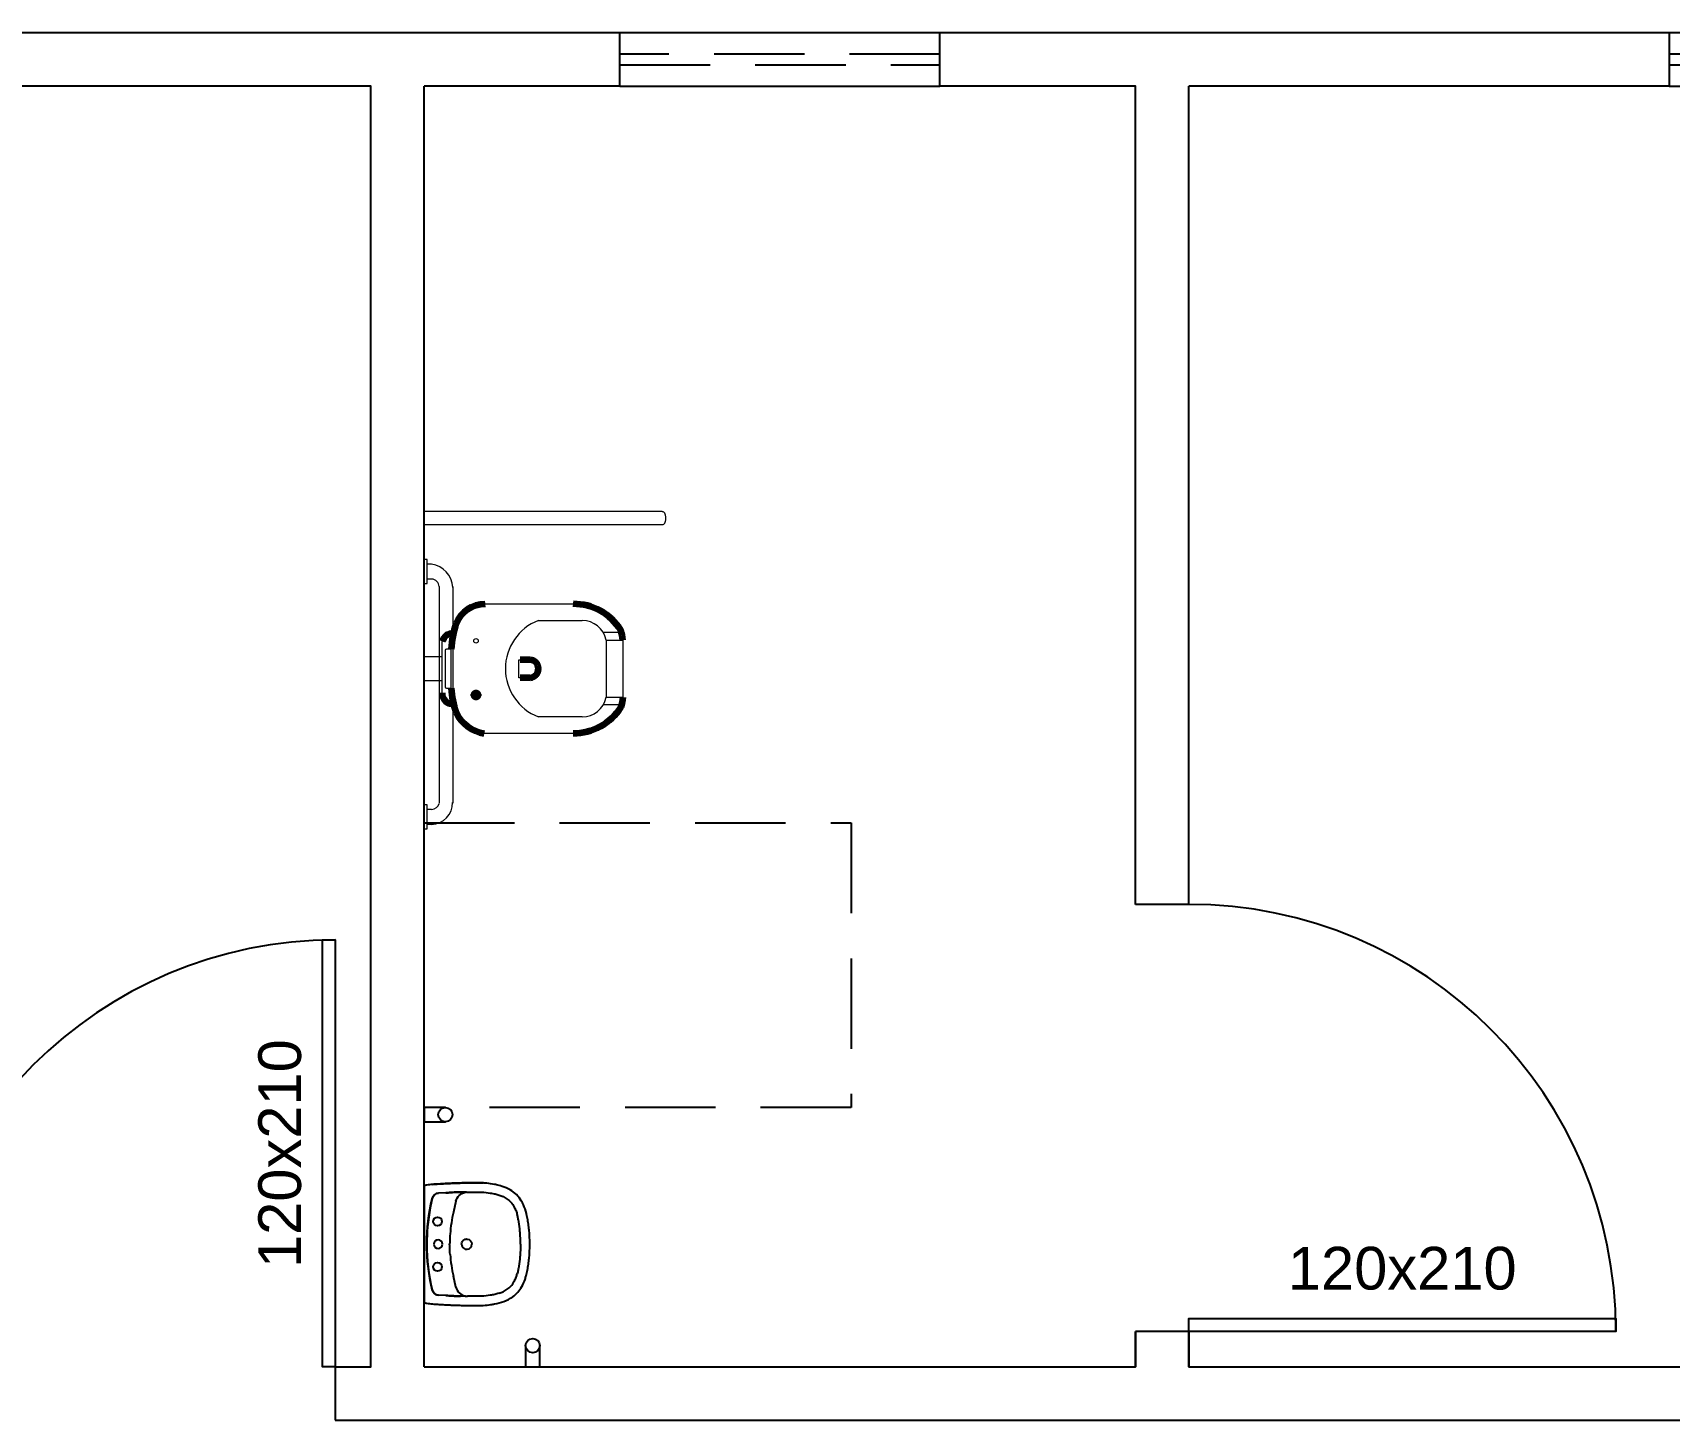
# Model space of a CAD drawing. Header units: centimetres. Extents: x 45464 to 685908, y 11779 to 14769.
# Drawn here: x 682272.2 to 682732.2, y 12494.4 to 12884.4 of the extents above; entities that cross this region are included whole.
import ezdxf
from ezdxf.enums import TextEntityAlignment as Align

# ---------------------------------------------------------------- set-up
doc = ezdxf.new("R2010")
doc.units = ezdxf.units.CM
doc.header["$LTSCALE"] = 4
doc.linetypes.add('DASHED2', pattern=[9.525, 6.35, -3.175])
for name, color, linetype in [('0.1', 1, 'Continuous'), ('0.2', 2, 'Continuous'), ('0.6', 6, 'Continuous'), ('02-CONT', 2, 'Continuous'), ('08', 8, 'Continuous'), ('PDF1_PH - Metal', 253, 'Continuous'), ('PROJEÇÕES', 1, 'DASHED2')]:
    doc.layers.add(name, color=color, linetype=linetype)
doc.styles.add('2mm 1-50', font='arial.ttf', dxfattribs={"height": 0.1})

# ---------------------------------------------------------------- blocks, each defined once
blk = doc.blocks.new('1_00e-flat-36-flat-1')
at = {"color": 1}
blk.add_arc((34.09, -62.7), 120, 90, 180, dxfattribs=at)
at = {"layer": '02-CONT'}
blk.add_lwpolyline([(34.09, -62.7), (30.49, -62.7), (30.49, 57.3), (34.09, 57.3)], close=True, dxfattribs=at)
blk = doc.blocks.new('1_00e-flat-35-flat-1')
at = {"color": 1}
blk.add_arc((-62.7, -34.09), 120, 0, 90, dxfattribs=at)
at = {"layer": '02-CONT'}
blk.add_lwpolyline([(-62.7, -34.09), (-62.7, -30.49), (57.3, -30.49), (57.3, -34.09)], close=True, dxfattribs=at)
blk = doc.blocks.new('Barra 3-flat-10-flat-1')
at = {"layer": 'PDF1_PH - Metal', "lineweight": 9}
for points in [[(-25386.64, -18995.83), (-25386.64, -19002.59), (-25385.79, -19002.59), (-25385.79, -18995.83)], [(-25386.64, -19064.78), (-25386.64, -19071.54), (-25385.79, -19071.54), (-25385.79, -19064.78)]]:
    blk.add_lwpolyline(points, close=True, dxfattribs=at)
for points in [[(-25384.53, -18997.09), (-25385.79, -18997.09)], [(-25384.53, -19001.32), (-25385.79, -19001.32)], [(-25382.41, -19003.44), (-25382.41, -19064.35)], [(-25378.6, -19003.44), (-25378.6, -19064.35)], [(-25384.53, -19066.05), (-25385.79, -19066.05)], [(-25384.53, -19070.28), (-25385.79, -19070.28)]]:
    blk.add_lwpolyline(points, dxfattribs=at)
for centre, radius, start, end in [((-25385.58, -19004), 6.99, 2.8701, 81.3064), ((-25384.68, -19003.59), 2.27, 3.7764, 86.2265), ((-25384.75, -19064.14), 6.14, 272.0523, 359.9639), ((-25384.6, -19063.79), 2.26, 271.8185, 345.4984)]:
    blk.add_arc(centre, radius, start, end, dxfattribs=at)
blk = doc.blocks.new('bacia sanit-flat-8-flat-1')
at = {"layer": 'PDF1_PH - Metal', "lineweight": 9}
for points in [[(16655.12, 24450.52), (16680.07, 24450.52)], [(16670.34, 24445.86), (16670.77, 24445.86), (16671.19, 24445.86), (16671.61, 24445.86), (16672.04, 24445.86), (16680.5, 24445.86), (16680.92, 24445.86), (16681.34, 24445.86), (16681.77, 24445.86), (16682.19, 24445.86), (16682.61, 24445.86)], [(16643.27, 24425.27), (16643.27, 24425.56), (16643.27, 24439.09), (16643.27, 24439.94)], [(16693.69, 24442.48), (16688.63, 24442.48)], [(16689.38, 24440.36), (16693.61, 24440.36), (16694.03, 24440.36)], [(16689.38, 24440.36), (16689.38, 24439.94), (16689.38, 24439.52), (16689.38, 24439.09), (16689.38, 24438.67), (16689.38, 24438.25), (16689.38, 24437.82), (16689.38, 24437.4), (16689.38, 24436.98), (16689.38, 24436.56), (16689.38, 24436.13), (16689.38, 24435.71)], [(16694.03, 24440.36), (16694.03, 24439.94), (16694.03, 24439.52), (16694.03, 24439.09), (16694.03, 24438.67), (16694.03, 24438.25), (16694.03, 24437.82), (16694.03, 24437.4), (16694.03, 24436.98), (16694.03, 24436.56), (16694.03, 24436.13), (16694.03, 24435.71), (16694.03, 24435.29), (16694.03, 24434.86), (16694.03, 24434.44), (16694.03, 24434.02), (16694.03, 24433.59), (16694.03, 24433.17), (16694.03, 24432.75), (16694.03, 24432.33), (16694.03, 24431.9), (16694.03, 24431.48), (16694.03, 24431.06), (16694.03, 24430.63), (16694.03, 24430.21), (16694.03, 24429.79), (16694.03, 24429.36), (16694.03, 24428.94), (16694.03, 24428.52), (16694.03, 24428.1), (16694.03, 24427.67), (16694.03, 24427.25), (16694.03, 24426.83), (16694.03, 24426.4), (16694.03, 24425.98), (16694.03, 24425.56), (16694.03, 24425.13), (16694.03, 24424.71), (16694.03, 24424.29)], [(16643.27, 24435.71), (16638.2, 24435.71)], [(16644.12, 24437.4), (16644.12, 24436.98), (16644.12, 24436.56), (16644.12, 24428.1), (16644.12, 24427.67), (16644.12, 24427.25)], [(16644.54, 24426.83), (16644.54, 24426.83), (16644.96, 24426.83), (16645.39, 24426.83), (16645.81, 24426.83), (16645.81, 24432.33), (16645.81, 24437.82), (16645.39, 24437.82), (16644.96, 24437.82), (16644.54, 24437.82)], [(16689.38, 24435.71), (16689.38, 24435.29), (16689.38, 24434.86), (16689.38, 24434.44), (16689.38, 24434.02), (16689.38, 24433.59), (16689.38, 24433.17), (16689.38, 24432.75), (16689.38, 24432.33), (16689.38, 24431.9), (16689.38, 24431.48), (16689.38, 24431.06), (16689.38, 24430.63), (16689.38, 24430.21), (16689.38, 24429.36)], [(16665.69, 24429.79), (16665.27, 24429.79), (16664.85, 24429.79), (16664.85, 24430.21), (16664.85, 24430.63), (16664.85, 24431.06), (16664.85, 24431.48), (16664.85, 24431.9), (16664.85, 24432.33), (16664.85, 24432.75), (16664.85, 24433.17), (16664.85, 24433.59), (16664.85, 24434.02), (16664.85, 24434.44), (16664.85, 24434.86), (16665.27, 24434.86), (16665.27, 24434.86)], [(16643.27, 24428.94), (16638.2, 24428.94)], [(16689.38, 24429.36), (16689.38, 24428.94), (16689.38, 24428.52), (16689.38, 24428.1), (16689.38, 24427.67), (16689.38, 24427.25), (16689.38, 24426.83), (16689.38, 24426.4), (16689.38, 24425.98), (16689.38, 24425.56), (16689.38, 24425.13), (16689.38, 24424.71), (16689.38, 24424.29)], [(16693.69, 24422.17), (16688.58, 24422.17)], [(16689.38, 24424.29), (16693.61, 24424.29), (16694.03, 24424.29)], [(16689.38, 24424.29), (16693.61, 24424.29), (16694.03, 24424.29)], [(16682.61, 24418.79), (16682.19, 24418.79), (16681.77, 24418.79), (16681.34, 24418.79), (16680.5, 24418.79), (16672.04, 24418.79), (16671.61, 24418.79), (16671.19, 24418.79), (16670.77, 24418.79), (16670.34, 24418.79)], [(16680.07, 24414.14), (16655.12, 24414.14)]]:
    blk.add_lwpolyline(points, dxfattribs=at)
at = {"layer": 'PDF1_PH - Metal', "lineweight": 211}
for points in [[(16694.03, 24440.36, 0.086524), (16693.46, 24443.12, 0.264906), (16680.07, 24450.52)], [(16694.03, 24424.29, -0.086524), (16693.46, 24421.53, -0.264906), (16680.07, 24414.14)]]:
    blk.add_lwpolyline(points, format="xyb", dxfattribs=at)
blk.add_lwpolyline([(16670.34, 24432.33), (16670.34, 24432.33), (16670.34, 24432.33)], dxfattribs=at)
at = {"layer": 'PDF1_PH - Metal', "lineweight": 9}
blk.add_circle((16652.79, 24440.15), 0.635, dxfattribs=at)
at = {"layer": 'PDF1_PH - Metal', "lineweight": 211}
blk.add_circle((16652.79, 24424.92), 0.635, dxfattribs=at)
for centre, radius, start, end in [((16655.38, 24441.68), 8.83, 90.3217, 157.8056), ((16671.97, 24436.5), 26.19, 161.0139, 177.0973), ((16646.32, 24439.1), 3.16, 88.1661, 164.6032), ((16666.63, 25678.06), 1243.19, 269.93472, 270.06528), ((16667.79, 24432.33), 2.55, 275.8679, 84.1321), ((16673.36, 24428.96), 27.63, 184.427, 198.8013), ((16666.63, 23393.8), 1035.99, 89.92167, 90.07833), ((16646.29, 24425.41), 3.02, 177.2926, 274.2593), ((16656.59, 24424.36), 10.33, 204.627, 261.8049)]:
    blk.add_arc(centre, radius, start, end, dxfattribs=at)
at = {"layer": 'PDF1_PH - Metal', "lineweight": 9}
for centre, radius, start, end in [((16675.54, 24432.33), 14.5, 110.9822, 249.0178), ((16682.69, 24439.04), 6.82, 11.172, 90.6439), ((16644.54, 24437.4), 0.423, 90, 180), ((16644.54, 24427.25), 0.423, 180, 270), ((16682.69, 24425.61), 6.82, 269.3561, 348.828)]:
    blk.add_arc(centre, radius, start, end, dxfattribs=at)
blk = doc.blocks.new('L.51_P-flat-8-flat-1')
at = {"layer": '08'}
for p, q in [((0, 15.97), (0, 15.95)), ((0, 15.95), (0, -15.95)), ((0.72, 16.62), (0.56, 16.6)), ((0.56, 16.6), (0.56, 16.6)), ((2.32, 16.79), (2.32, 16.79)), ((6.08, 14.43), (4.05, 14.33)), ((6.08, 14.43), (4.06, 14.33)), ((6.08, 14.43), (6.08, 14.43)), ((11.04, 14.61), (10.22, 14.6)), ((11.92, 14.63), (12.22, 14.63)), ((16.64, 17.2), (16.64, 17.2)), ((21.07, 13.81), (21.07, 13.81)), ((1.76, 10.33), (1.76, 10.33)), ((8.93, 12.08), (8.24, 8.98)), ((0.79, 0), (0.79, 0)), ((8.93, -12.08), (8.24, -8.98)), ((1.76, -10.33), (1.76, -10.33)), ((0, -15.97), (0, -15.95)), ((0.56, -16.6), (0.56, -16.6)), ((0.56, -16.6), (0.72, -16.62)), ((2.32, -16.79), (2.32, -16.79)), ((6.08, -14.43), (4.05, -14.33)), ((6.08, -14.43), (4.06, -14.33)), ((6.08, -14.43), (6.08, -14.43)), ((11.04, -14.61), (10.22, -14.6)), ((11.92, -14.63), (12.22, -14.63)), ((16.64, -17.2), (16.64, -17.2)), ((21.07, -13.81), (21.07, -13.81))]:
    blk.add_line(p, q, dxfattribs=at)
for points in [[(0.56, 16.6), (0.56, 16.6, 0.380301), (0, 15.97)], [(2.32, 16.79), (2.32, 16.79, 0.007612), (0.72, 16.62)], [(4.05, 14.33), (4.05, 14.33, 0.334834), (2.29, 12.85)], [(2.29, 12.85), (2.29, 12.85, -0.332966), (4.06, 14.33)], [(16.64, 17.2, 0.014577), (14.36, 17.27, 0.005049), (13, 17.26, 0.003057), (11.18, 17.22, 0.003579), (6.63, 17.06, 0.005839), (3.9, 16.91, 0.006773), (2.31, 16.79)], [(2.32, 16.79, -0.006011), (4.1, 16.92, -0.005348), (6.76, 17.06, -0.004521), (12.12, 17.24, -0.006524), (14.38, 17.27, -0.013546), (16.64, 17.2)], [(4.06, 14.33), (4.06, 14.33, 0.000631), (4.05, 14.33)], [(11.04, 14.61, -0.005207), (9.81, 14.61, 0.005375), (9.19, 14.6, 0.00664), (8.57, 14.58, 0.004375), (7.95, 14.55, 0.001156), (6.7, 14.47, -0.003092), (6.08, 14.43)], [(6.08, 14.43, 0.002091), (6.47, 14.45, 0.001464), (7.63, 14.53, -0.004115), (8.42, 14.58, -0.007251), (9.21, 14.6)], [(8.93, 12.08), (8.93, 12.08, -0.307483), (11.52, 14.52)], [(9.21, 14.6, -0.00474), (9.49, 14.6, -0.002257), (9.75, 14.6, 0.000797), (10.22, 14.6)], [(11.62, 14.61), (11.62, 14.61, 0.000884), (11.04, 14.61)], [(11.48, 14.55, -0.031436), (11.48, 14.55, -0.037384), (11.47, 14.56, -0.040471), (11.47, 14.56, -0.050709), (11.47, 14.56, -0.178998), (11.47, 14.57, -0.053532), (11.47, 14.57, -0.043329), (11.47, 14.57, -0.036196), (11.48, 14.58, -0.039167), (11.48, 14.58, 0.07472), (11.48, 14.58, -0.042333), (11.48, 14.58)], [(11.48, 14.58, -0.034945), (11.49, 14.58, -0.02698), (11.49, 14.59, -0.021593), (11.5, 14.59, -0.016954), (11.51, 14.6, -0.017111), (11.53, 14.6, -0.016189), (11.55, 14.6, -0.01233), (11.58, 14.61, -0.012048), (11.62, 14.61)], [(11.48, 14.55, -0.009681), (11.49, 14.55, -0.009978), (11.5, 14.54, -0.026851), (11.51, 14.54, -0.027297), (11.52, 14.54, -0.027498), (11.52, 14.54, -0.032168), (11.52, 14.54, -0.049163), (11.52, 14.53, -0.186923), (11.52, 14.53, -0.107041), (11.52, 14.53, -0.038487), (11.52, 14.53, -0.012498), (11.52, 14.52, 0.025241), (11.52, 14.52, 0.046032), (11.52, 14.52)], [(11.57, 14.56, -0.048484), (11.57, 14.55, -0.048279), (11.57, 14.55, -0.084885), (11.57, 14.55, -0.141909), (11.57, 14.55, -0.057696), (11.57, 14.55, -0.043541), (11.57, 14.54, -0.040045), (11.57, 14.54, -0.034229), (11.56, 14.54, -0.023292), (11.56, 14.54, -0.016532), (11.55, 14.53, -0.014864), (11.54, 14.53, -0.018599), (11.53, 14.52, -0.010502), (11.52, 14.52)], [(11.56, 14.59, -0.041118), (11.57, 14.59, -0.033041), (11.57, 14.59, -0.026349), (11.58, 14.6, -0.020575), (11.59, 14.6, -0.016329), (11.6, 14.6, -0.013256), (11.61, 14.61, -0.016526), (11.63, 14.61, -0.01256), (11.65, 14.61, -0.007787), (11.67, 14.62)], [(11.57, 14.56, -0.032299), (11.56, 14.56, -0.039418), (11.56, 14.56, -0.046129), (11.56, 14.57, -0.058765), (11.56, 14.57, -0.15242), (11.56, 14.57, -0.058959), (11.56, 14.58, -0.046419), (11.56, 14.58, 0.005047), (11.56, 14.58, 0.034816), (11.56, 14.58, 0.004251), (11.56, 14.58, -0.041022), (11.56, 14.59)], [(11.67, 14.62), (11.67, 14.62, -0.021484), (11.62, 14.61)], [(12.22, 14.63, -0.002269), (13.83, 14.65, -0.004998), (15.03, 14.64, -0.007991), (16.23, 14.61, -0.025422), (18.62, 14.38)], [(19.78, 16.8, 0.02367), (17.62, 17.12, 0.009145), (16.64, 17.2)], [(18.62, 14.38, -0.020568), (20.01, 14.11, -0.019806), (21.07, 13.81)], [(29.51, 3.95, 0.007611), (29.32, 5.6, 0.01342), (29.06, 7.25, 0.036993), (28.37, 9.92, 0.053243), (27.33, 12.19, 0.127567), (24.19, 15.25, 0.05263), (21.92, 16.25, 0.024865), (20.32, 16.69, 0.007061), (19.78, 16.8)], [(21.07, 13.81, -0.030827), (22.21, 13.36, -0.09604), (24.36, 11.82, -0.063195), (25.35, 10.43, -0.034611), (25.86, 9.29, -0.022848), (26.18, 8.32)], [(0.79, 0), (0.79, 0, -0.05776), (2.29, 12.85)], [(2.29, 12.85), (2.29, 12.85, 0.047394), (0.83, 2.2)], [(2.29, 12.85), (2.29, 12.85, -0.000374), (2.29, 12.85)], [(26.91, 4.06, 0.00807), (26.75, 5.41, 0.011919), (26.53, 6.74, 0.013199), (26.31, 7.8, 0.008071), (26.18, 8.32)], [(0.83, 2.2), (0.83, 2.2, 0.010006), (0.79, 0)], [(0.79, 0), (0.79, 0, 0.05776), (2.29, -12.85)], [(7.31, 2.88, 0.012649), (7.2, 0.9, 0.007226), (7.19, 0)], [(7.31, -2.88, -0.012649), (7.2, -0.9, -0.007226), (7.19, 0)], [(10.52, 0), (10.52, 0, -0.124906), (10.7, 0.69)], [(10.74, 0.77), (10.74, 0.77, -0.2534), (11.94, 1.44)], [(12.12, 1.43), (12.12, 1.43, -0.381509), (13.4, 0)], [(12.12, -1.43), (12.12, -1.43, 0.381509), (13.4, 0)], [(26.98, 3.19), (26.98, 3.19, 0.005718), (26.91, 4.06)], [(27.11, 0), (27.11, 0, 0.019657), (26.98, 3.19)], [(27.11, 0), (27.11, 0, -0.019657), (26.98, -3.19)], [(29.7, 0), (29.7, 0, 0.024234), (29.51, 3.95)], [(0.83, -2.2), (0.83, -2.2, -0.010006), (0.79, 0)], [(2.29, -12.85), (2.29, -12.85, -0.047394), (0.83, -2.2)], [(10.52, 0), (10.52, 0, 0.124906), (10.7, -0.69)], [(10.74, -0.77), (10.74, -0.77, 0.2534), (11.94, -1.44)], [(19.78, -16.8, 0.041222), (22.44, -16.07, 0.064156), (24.9, -14.79, 0.11159), (27.48, -11.94, 0.047064), (28.38, -9.92, 0.01722), (28.7, -8.86, 0.01972), (29.06, -7.24, 0.013523), (29.32, -5.6, 0.009069), (29.51, -3.95)], [(26.91, -4.06, -0.00807), (26.75, -5.41, -0.011919), (26.53, -6.74, -0.013199), (26.31, -7.8, -0.008071), (26.18, -8.32)], [(26.98, -3.19), (26.98, -3.19, -0.005718), (26.91, -4.06)], [(29.51, -3.95), (29.51, -3.95, 0.024376), (29.7, 0)], [(21.07, -13.81, 0.030827), (22.21, -13.36, 0.09604), (24.36, -11.82, 0.063195), (25.35, -10.43, 0.034611), (25.86, -9.29, 0.022848), (26.18, -8.32)], [(4.05, -14.33), (4.05, -14.33, -0.334834), (2.29, -12.85)], [(2.29, -12.85), (2.29, -12.85, 0.000374), (2.29, -12.85)], [(2.29, -12.85), (2.29, -12.85, 0.332962), (4.06, -14.33)], [(8.93, -12.08), (8.93, -12.08, 0.307483), (11.52, -14.52)], [(0, -15.97), (0, -15.97, 0.380329), (0.56, -16.6)], [(0.72, -16.62), (0.72, -16.62, 0.007418), (2.32, -16.79)], [(2.31, -16.79, 0.00678), (3.89, -16.91, 0.004564), (5.71, -17.02, 0.002524), (7.53, -17.1, 0.004352), (12.09, -17.24, 0.006501), (14.36, -17.27, 0.013543), (16.64, -17.2)], [(2.32, -16.79, 0.006011), (4.1, -16.92, 0.005348), (6.76, -17.06, 0.004521), (12.12, -17.24, 0.006524), (14.38, -17.27, 0.013546), (16.64, -17.2)], [(4.06, -14.33), (4.06, -14.33, -0.000631), (4.05, -14.33)], [(11.04, -14.61, 0.005207), (9.81, -14.61, -0.005375), (9.19, -14.6, -0.00664), (8.57, -14.58, -0.004375), (7.95, -14.55, -0.001156), (6.7, -14.47, 0.003092), (6.08, -14.43)], [(6.08, -14.43, -0.002091), (6.47, -14.45, -0.001464), (7.63, -14.53, 0.004115), (8.42, -14.58, 0.007251), (9.21, -14.6)], [(9.21, -14.6, 0.00474), (9.49, -14.6, 0.002257), (9.75, -14.6, -0.000797), (10.22, -14.6)], [(11.62, -14.61), (11.62, -14.61, -0.000884), (11.04, -14.61)], [(11.57, -14.56, 0.048484), (11.57, -14.55, 0.048279), (11.57, -14.55, 0.084885), (11.57, -14.55, 0.141909), (11.57, -14.55, 0.057696), (11.57, -14.55, 0.043541), (11.57, -14.54, 0.040045), (11.57, -14.54, 0.034229), (11.56, -14.54, 0.023292), (11.56, -14.54, 0.016532), (11.55, -14.53, 0.014864), (11.54, -14.53, 0.018599), (11.53, -14.52, 0.010502), (11.52, -14.52)], [(11.57, -14.56, 0.032299), (11.56, -14.56, 0.039418), (11.56, -14.56, 0.046129), (11.56, -14.57, 0.058765), (11.56, -14.57, 0.15242), (11.56, -14.57, 0.058959), (11.56, -14.58, 0.046419), (11.56, -14.58, -0.005047), (11.56, -14.58, -0.034816), (11.56, -14.58, -0.004251), (11.56, -14.58, 0.041022), (11.56, -14.59)], [(11.56, -14.59, 0.041118), (11.57, -14.59, 0.033041), (11.57, -14.59, 0.026349), (11.58, -14.6, 0.020575), (11.59, -14.6, 0.016329), (11.6, -14.6, 0.013256), (11.61, -14.61, 0.016526), (11.63, -14.61, 0.01256), (11.65, -14.61, 0.007787), (11.67, -14.62)], [(11.67, -14.62), (11.67, -14.62, 0.021484), (11.62, -14.61)], [(18.62, -14.38, -0.025995), (16.23, -14.61, -0.0078), (15.43, -14.64, -0.006638), (12.22, -14.63)], [(16.64, -17.2, 0.021184), (18.8, -16.97, 0.011263), (19.78, -16.8)], [(21.07, -13.81, -0.022641), (19.86, -14.14, -0.018458), (18.62, -14.38)]]:
    blk.add_lwpolyline(points, format="xyb", dxfattribs=at)
at = {"layer": '08', "ltscale": 27.502596}
for centre in [(3.8, 6.4), (3.8, -6.4)]:
    blk.add_circle(centre, 1.22, dxfattribs=at)
at = {"layer": '08'}
for centre, radius, start, end in [((51.2, -0.66), 44.03, 167.345, 175.384), ((3.93, 0), 1.22, 0, 180), ((3.93, 0), 1.22, 180, 360), ((51.2, 0.66), 44.03, 184.616, 192.655)]:
    blk.add_arc(centre, radius, start, end, dxfattribs=at)
for centre, major_axis, ratio, start_param, end_param in [((11.48, 15.22), (0.424, -0.48), 0.993745, -0.721267, -0.591454), ((11.48, 15.19), (0.347, 0.538), 0.98852, -2.558386, -2.421709), ((11.96, 11.4), (0.71, -3.15), 0.999971, 2.93072, 3.008068), ((11.95, 0), (0.06, -1.44), 0.992169, -2.130367, -2.113744), ((11.95, 0), (0.03, -1.44), 0.991671, -2.157977, -2.111955), ((11.96, -0.02), (0.13, -1.46), 0.992499, 2.941317, 3.068984), ((11.95, 0), (0.06, 1.44), 0.992169, 2.113744, 2.130367), ((11.95, 0), (0.03, 1.44), 0.991671, 2.111955, 2.157977), ((11.96, 0.02), (0.13, 1.46), 0.992499, -3.068984, -2.941317), ((11.96, -11.4), (0.71, 3.15), 0.999971, -3.008068, -2.93072)]:
    blk.add_ellipse(centre, major_axis=major_axis, ratio=ratio, start_param=start_param, end_param=end_param, dxfattribs=at)

msp = doc.modelspace()

# ---------------------------------------------------------------- linework, layer by layer
at = {"layer": '0.1', "linetype": 'DASHED2'}
for p, q in [((682527.2, 12878.44), (682437.2, 12878.44)), ((682437.2, 12875.44), (682527.2, 12875.44))]:
    msp.add_line(p, q, dxfattribs=at)
at = {"layer": '0.2'}
for p, q in [((682912.2, 12884.44), (682732.2, 12884.44)), ((682912.2, 12878.44), (682732.2, 12878.44)), ((682732.2, 12875.44), (682912.2, 12875.44)), ((682732.2, 12869.44), (682912.2, 12869.44))]:
    msp.add_line(p, q, dxfattribs=at)
at = {"layer": '0.6'}
for p, q in [((682437.2, 12869.44), (682437.2, 12884.44)), ((682527.2, 12884.44), (682437.2, 12884.44)), ((682527.2, 12869.44), (682527.2, 12884.44)), ((682732.2, 12884.44), (682732.2, 12869.44)), ((682437.2, 12869.44), (682527.2, 12869.44)), ((682597.2, 12639.44), (682582.2, 12639.44)), ((682597.2, 12519.44), (682582.2, 12519.44)), ((682357.2, 12509.44), (682357.2, 12494.44))]:
    msp.add_line(p, q, dxfattribs=at)
for points in [[(682382.2, 12884.44), (682232.2, 12884.44)], [(682437.2, 12884.44), (682367.2, 12884.44)], [(682597.2, 12884.44), (682527.2, 12884.44)], [(682732.2, 12884.44), (682582.2, 12884.44)], [(682357.2, 12509.44), (682367.2, 12509.44), (682367.2, 12869.44), (682232.2, 12869.44)], [(682382.2, 12509.44), (682382.2, 12869.44)], [(682437.2, 12869.44), (682382.2, 12869.44)], [(682582.2, 12639.44), (682582.2, 12869.44), (682527.2, 12869.44)], [(682597.2, 12639.44), (682597.2, 12869.44)], [(682732.2, 12869.44), (682597.2, 12869.44)], [(682382.2, 12509.44), (682582.2, 12509.44), (682582.2, 12519.44)], [(682582.2, 12519.44), (682582.2, 12509.44)], [(682597.2, 12509.44), (682597.2, 12519.44)], [(682597.2, 12519.44), (682597.2, 12509.44), (682607.2, 12509.44)], [(682607.2, 12509.44), (682917.2, 12509.44)], [(682357.2, 12494.44), (682382.2, 12494.44)], [(682367.2, 12494.44), (682607.2, 12494.44)], [(682607.2, 12494.44), (682917.2, 12494.44)]]:
    msp.add_lwpolyline(points, dxfattribs=at)
at = {"layer": 'PDF1_PH - Metal', "lineweight": 9}
for points in [[(682449.11, 12749.91), (682382.2, 12749.91)], [(682449.11, 12746.1), (682382.2, 12746.1)]]:
    msp.add_lwpolyline(points, dxfattribs=at)
msp.add_lwpolyline([(682449.11, 12749.91, -0.176777), (682449.51, 12749.76, -0.043904), (682449.61, 12749.66, -0.042425), (682449.73, 12749.5, -0.033143), (682449.83, 12749.31, -0.033667), (682449.93, 12749.02, -0.038328), (682450.03, 12748.53, -0.068668), (682450.02, 12747.39, -0.032308), (682449.93, 12746.98, -0.033667), (682449.83, 12746.69, -0.032003), (682449.73, 12746.51, -0.096572), (682449.48, 12746.23, -0.164767), (682449.11, 12746.1)], format="xyb", dxfattribs=at)
at = {"layer": 'PDF1_PH - Metal'}
for points in [[(682388.2, 12582.36), (682382.2, 12582.36), (682382.2, 12578.36), (682388.2, 12578.36)], [(682410.73, 12515.44), (682410.73, 12509.44), (682414.73, 12509.44), (682414.73, 12515.44)]]:
    msp.add_lwpolyline(points, dxfattribs=at)
for centre in [(682388.2, 12580.36), (682412.73, 12515.44)]:
    msp.add_circle(centre, 2, dxfattribs=at)
at = {"layer": 'PROJEÇÕES', "color": 250}
msp.add_lwpolyline([(682382.2, 12662.36), (682502.2, 12662.36), (682502.2, 12582.36), (682382.2, 12582.36)], close=True, dxfattribs=at)

# ---------------------------------------------------------------- block references
at = {"layer": '0.6'}
for name, p in [('Barra 3-flat-10-flat-1', (707768.84, 31732.2)), ('bacia sanit-flat-8-flat-1', (665744, -11726.64)), ('1_00e-flat-35-flat-1', (682659.9, 12553.53)), ('1_00e-flat-36-flat-1', (682323.11, 12572.15)), ('L.51_P-flat-8-flat-1', (682382.2, 12543.94))]:
    msp.add_blockref(name, p, dxfattribs=at)

# ---------------------------------------------------------------- texts
at = {"layer": '02-CONT', "style": '2mm 1-50'}
msp.add_text('120x210', height=12, rotation=90, dxfattribs=at).set_placement((682341.6, 12569.39), align=Align.MIDDLE_CENTER)
msp.add_text('120x210', height=12, dxfattribs=at).set_placement((682657.14, 12537.19), align=Align.MIDDLE_CENTER)

doc.saveas('drawing.dxf')
